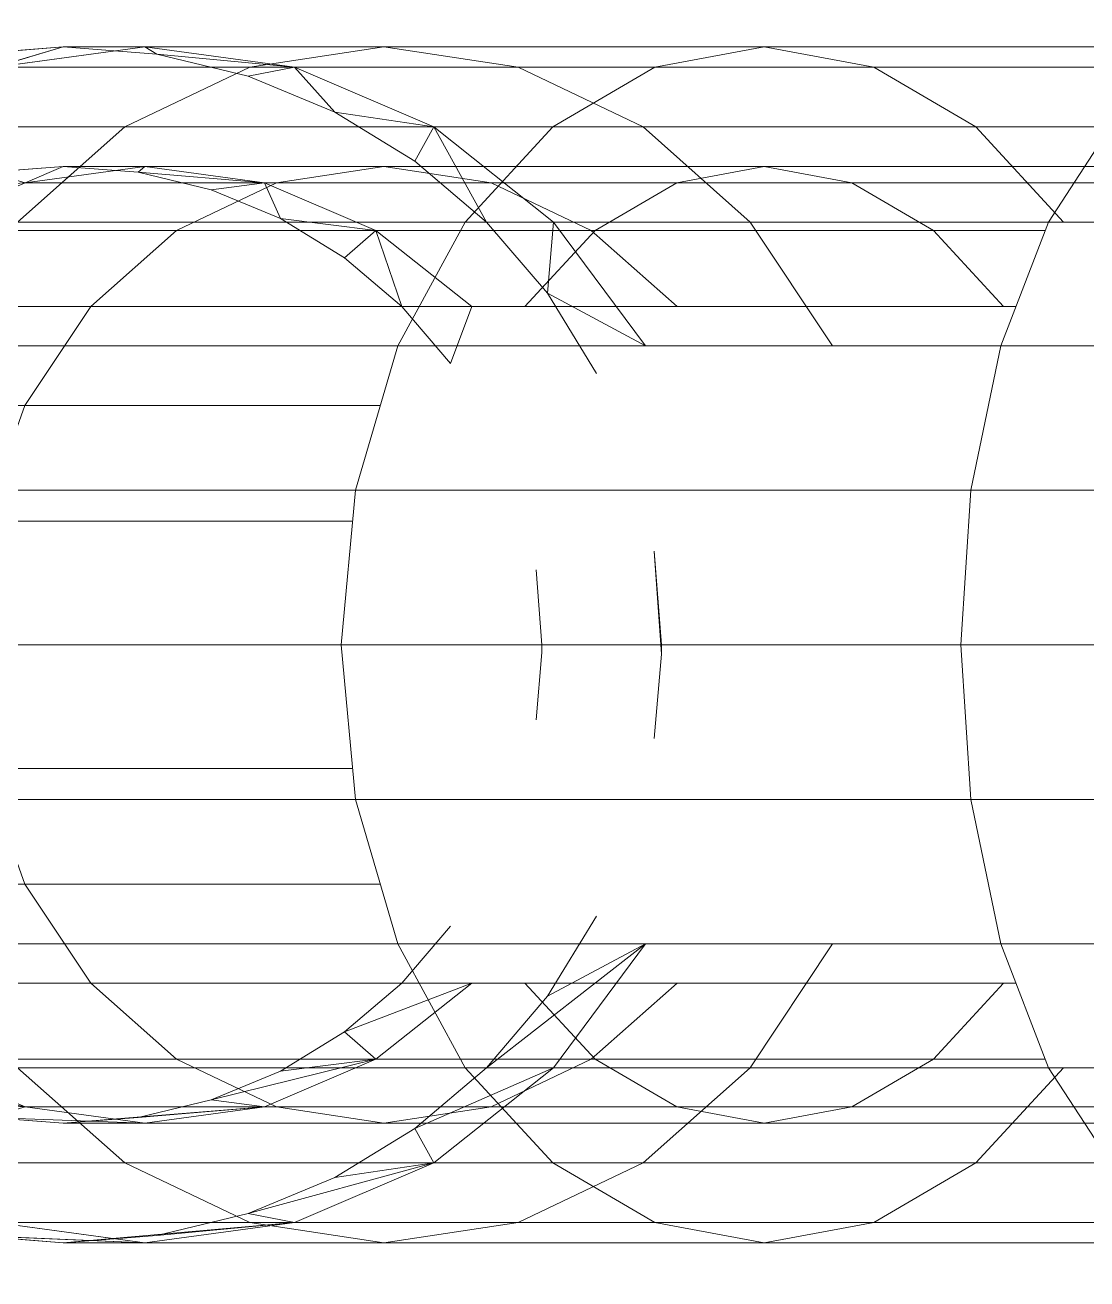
# Model space of a CAD drawing. Header units: centimetres. Extents: x -1762 to 3746, y -261 to 6534.
# Drawn here: x -1391.954 to -1391.067, y 5817.83 to 5818.878 of the extents above; entities that cross this region are included whole.
import ezdxf

# ---------------------------------------------------------------- set-up
doc = ezdxf.new("R2010")
doc.units = ezdxf.units.CM
doc.linetypes.add('Hidden', pattern=[0.714375, 0.47625, -0.238125])
doc.layers.add('A-ANNO-NOTE', color=7, linetype='Continuous', lineweight=9)
doc.layers.add('A-DETL-HDLN', color=7, linetype='Hidden', lineweight=9)
doc.layers.add('G-IMPT', color=7, linetype='Continuous', lineweight=9, true_color=0x007f7f)

# ---------------------------------------------------------------- blocks, each defined once
blk = doc.blocks.new('EQ-05-007 - EQ-05-007_dwg_Agrupar_317-1548996-Planta bodega almacenamiento congelados')
at = {"layer": 'A-DETL-HDLN'}
for p, q in [((56.75, 10.0002), (57.1642, 10.0002)), ((57.1642, 10.0002), (57.0727, 9.9832)), ((57.1642, 10.0002), (57.4821, 10.0002)), ((57.2557, 9.9832), (57.1642, 10.0002)), ((57.4821, 10.0002), (57.37, 9.9832)), ((57.4821, 10.0002), (57.6819, 10.0002)), ((57.5941, 9.9832), (57.4821, 10.0002)), ((57.75, 10.0002), (57.5569, 9.9832)), ((57.6819, 10.0002), (57.5569, 9.9832)), ((57.6718, 9.994), (57.5569, 9.9832)), ((57.6718, 9.994), (57.5955, 9.9757)), ((57.5955, 9.9757), (57.6718, 9.994)), ((57.6718, 9.994), (57.75, 10.0002)), ((57.6718, 9.994), (57.75, 10.0002)), ((57.75, 10.0002), (57.6819, 10.0002)), ((57.8282, 9.994), (57.6819, 10.0002)), ((57.8069, 9.9832), (57.6819, 10.0002)), ((57.8282, 9.994), (57.75, 10.0002)), ((57.8282, 9.994), (57.75, 10.0002)), ((56.6853, 9.9832), (57.0727, 9.9832)), ((56.8147, 9.9832), (57.2557, 9.9832)), ((57.0727, 9.9832), (56.9874, 9.9332)), ((57.0727, 9.9832), (57.37, 9.9832)), ((57.341, 9.9332), (57.2557, 9.9832)), ((57.2557, 9.9832), (57.5941, 9.9832)), ((57.37, 9.9832), (57.2655, 9.9332)), ((57.37, 9.9832), (57.5569, 9.9832)), ((57.5569, 9.9832), (57.4404, 9.9332)), ((57.5955, 9.9757), (57.5569, 9.9832)), ((57.6986, 9.9332), (57.5941, 9.9832)), ((57.5941, 9.9832), (57.8069, 9.9832)), ((57.5955, 9.9757), (57.4404, 9.9332)), ((57.5955, 9.9757), (57.523, 9.9457)), ((57.5955, 9.9757), (57.523, 9.9457)), ((57.523, 9.9457), (57.4404, 9.9332)), ((57.523, 9.9457), (57.4561, 9.9047)), ((57.523, 9.9457), (57.4561, 9.9047)), ((56.625, 9.9332), (56.9874, 9.9332)), ((56.9268, 9.8538), (56.875, 9.9332)), ((56.875, 9.9332), (57.341, 9.9332)), ((56.9874, 9.9332), (56.9142, 9.8538)), ((56.9874, 9.9332), (57.2655, 9.9332)), ((57.2655, 9.9332), (57.1759, 9.8538)), ((57.2655, 9.9332), (57.4404, 9.9332)), ((57.4404, 9.9332), (57.3403, 9.8538)), ((57.4142, 9.8538), (57.341, 9.9332)), ((57.341, 9.9332), (57.6986, 9.9332)), ((57.4561, 9.9047), (57.4404, 9.9332)), ((57.7882, 9.8538), (57.6986, 9.9332)), ((57.6986, 9.9332), (57.9233, 9.9332)), ((56.75, 9.9002), (57.1642, 9.9002)), ((57.1642, 9.9002), (57.091, 9.8866)), ((57.1642, 9.9002), (57.4821, 9.9002)), ((57.2374, 9.8866), (57.1642, 9.9002)), ((57.4561, 9.9047), (57.3403, 9.8538)), ((57.4821, 9.9002), (57.3924, 9.8866)), ((57.4561, 9.9047), (57.3964, 9.8538)), ((57.4561, 9.9047), (57.3964, 9.8538)), ((57.4821, 9.9002), (57.6819, 9.9002)), ((57.5717, 9.8866), (57.4821, 9.9002)), ((57.75, 9.9002), (57.5819, 9.8866)), ((57.6819, 9.9002), (57.5819, 9.8866)), ((57.75, 9.9002), (57.6819, 9.9002)), ((57.8126, 9.8953), (57.6819, 9.9002)), ((57.7819, 9.8866), (57.6819, 9.9002)), ((57.6874, 9.8953), (57.75, 9.9002)), ((57.6874, 9.8953), (57.75, 9.9002)), ((57.8126, 9.8953), (57.75, 9.9002)), ((57.8126, 9.8953), (57.75, 9.9002)), ((56.6982, 9.8866), (57.091, 9.8866)), ((56.8018, 9.8866), (57.2374, 9.8866)), ((57.091, 9.8866), (57.0228, 9.8466)), ((57.091, 9.8866), (57.3924, 9.8866)), ((57.3056, 9.8466), (57.2374, 9.8866)), ((57.2374, 9.8866), (57.5717, 9.8866)), ((57.3924, 9.8866), (57.3088, 9.8466)), ((57.3924, 9.8866), (57.5819, 9.8866)), ((57.5819, 9.8866), (57.4887, 9.8466)), ((57.6553, 9.8466), (57.5717, 9.8866)), ((57.5717, 9.8866), (57.7819, 9.8866)), ((57.6874, 9.8953), (57.5819, 9.8866)), ((57.6264, 9.8806), (57.5819, 9.8866)), ((57.6264, 9.8806), (57.6874, 9.8953)), ((57.6874, 9.8953), (57.6264, 9.8806)), ((57.6264, 9.8806), (57.4887, 9.8466)), ((57.6264, 9.8806), (57.5684, 9.8566)), ((57.6264, 9.8806), (57.5684, 9.8566)), ((57.5684, 9.8566), (57.4887, 9.8466)), ((57.5684, 9.8566), (57.5149, 9.8238)), ((57.5684, 9.8566), (57.5149, 9.8238)), ((56.3591, 9.8538), (56.9268, 9.8538)), ((56.9665, 9.7502), (56.9268, 9.8538)), ((56.9268, 9.8538), (57.4142, 9.8538)), ((56.9268, 9.8538), (57.1759, 9.8538)), ((56.9295, 9.8466), (57.3056, 9.8466)), ((57.0228, 9.8466), (56.9642, 9.783)), ((57.0228, 9.8466), (57.3088, 9.8466)), ((57.1759, 9.8538), (57.1071, 9.7502)), ((57.1759, 9.8538), (57.3403, 9.8538)), ((57.3088, 9.8466), (57.2371, 9.783)), ((57.3964, 9.8538), (57.2636, 9.7502)), ((57.3403, 9.8538), (57.2636, 9.7502)), ((57.3642, 9.783), (57.3056, 9.8466)), ((57.3056, 9.8466), (57.6553, 9.8466)), ((57.3088, 9.8466), (57.4887, 9.8466)), ((57.3964, 9.8538), (57.3403, 9.8538)), ((57.3964, 9.8538), (57.3455, 9.7941)), ((57.3964, 9.8538), (57.3455, 9.7941)), ((57.4887, 9.8466), (57.4086, 9.783)), ((57.4704, 9.7502), (57.4142, 9.8538)), ((57.4142, 9.8538), (57.7882, 9.8538)), ((57.5149, 9.8238), (57.4887, 9.8466)), ((57.727, 9.783), (57.6553, 9.8466)), ((57.6553, 9.8466), (57.875, 9.8466)), ((57.5149, 9.8238), (57.4086, 9.783)), ((57.5149, 9.8238), (57.4672, 9.783)), ((57.5149, 9.8238), (57.4672, 9.783)), ((57.3455, 9.7941), (57.2636, 9.7502)), ((57.3455, 9.7941), (57.3045, 9.7272)), ((57.3455, 9.7941), (57.3045, 9.7272)), ((56.9539, 9.783), (57.3642, 9.783)), ((56.9642, 9.783), (57.2371, 9.783)), ((57.2371, 9.783), (57.4086, 9.783)), ((57.3642, 9.783), (57.727, 9.783)), ((57.4672, 9.783), (57.4086, 9.783)), ((57.4672, 9.783), (57.4264, 9.7353)), ((57.4672, 9.783), (57.4264, 9.7353)), ((57.7821, 9.7002), (57.727, 9.783)), ((57.727, 9.783), (57.9551, 9.783)), ((56.3797, 9.7502), (56.9665, 9.7502)), ((56.9915, 9.6296), (56.9665, 9.7502)), ((56.9665, 9.7502), (57.4704, 9.7502)), ((57.5057, 9.6296), (57.4704, 9.7502)), ((57.4704, 9.7502), (57.8571, 9.7502)), ((57.485, 9.7002), (57.7821, 9.7002)), ((56.3926, 9.6296), (56.9915, 9.6296)), ((57, 9.5002), (56.9915, 9.6296)), ((56.9915, 9.6296), (57.5057, 9.6296)), ((57.5178, 9.5002), (57.5057, 9.6296)), ((57.5057, 9.6296), (57.9003, 9.6296)), ((57.5081, 9.6037), (57.8167, 9.6037)), ((57.2562, 9.5784), (57.2501, 9.5081)), ((57.3549, 9.5628), (57.35, 9.5065)), ((56.397, 9.5002), (57, 9.5002)), ((56.9915, 9.3708), (57, 9.5002)), ((57, 9.5002), (57.5178, 9.5002)), ((57.2501, 9.5081), (57.25, 9.5002)), ((57.25, 9.5002), (57.2562, 9.422)), ((57.2501, 9.5081), (57.2562, 9.422)), ((57.35, 9.5065), (57.35, 9.5002)), ((57.35, 9.5002), (57.3549, 9.4376)), ((57.5057, 9.3708), (57.5178, 9.5002)), ((57.5178, 9.5002), (57.8285, 9.5002)), ((57.5178, 9.5002), (57.9151, 9.5002)), ((57.5081, 9.3967), (57.8167, 9.3967)), ((56.3926, 9.3708), (56.9915, 9.3708)), ((56.9665, 9.2502), (56.9915, 9.3708)), ((56.9915, 9.3708), (57.5057, 9.3708)), ((57.4704, 9.2502), (57.5057, 9.3708)), ((57.5057, 9.3708), (57.9003, 9.3708)), ((57.485, 9.3002), (57.7821, 9.3002)), ((57.727, 9.2174), (57.7821, 9.3002)), ((57.3045, 9.2732), (57.3455, 9.2063)), ((57.3045, 9.2732), (57.3455, 9.2063)), ((57.4264, 9.2651), (57.4086, 9.2174)), ((57.4264, 9.2651), (57.4672, 9.2174)), ((57.4264, 9.2651), (57.4672, 9.2174)), ((56.3797, 9.2502), (56.9665, 9.2502)), ((56.9268, 9.1467), (56.9665, 9.2502)), ((56.9665, 9.2502), (57.4704, 9.2502)), ((57.1071, 9.2502), (57.1759, 9.1467)), ((57.3455, 9.2063), (57.2636, 9.2502)), ((57.2636, 9.2502), (57.3403, 9.1467)), ((57.4142, 9.1467), (57.4704, 9.2502)), ((57.4704, 9.2502), (57.8571, 9.2502)), ((56.9539, 9.2174), (57.3642, 9.2174)), ((56.9642, 9.2174), (57.2371, 9.2174)), ((56.9642, 9.2174), (57.0228, 9.1538)), ((57.2371, 9.2174), (57.4086, 9.2174)), ((57.2371, 9.2174), (57.3088, 9.1538)), ((57.3056, 9.1538), (57.3642, 9.2174)), ((57.3642, 9.2174), (57.727, 9.2174)), ((57.4672, 9.2174), (57.4086, 9.2174)), ((57.4086, 9.2174), (57.4887, 9.1538)), ((57.4672, 9.2174), (57.5149, 9.1766)), ((57.4672, 9.2174), (57.5149, 9.1766)), ((57.4672, 9.2174), (57.4887, 9.1538)), ((57.6553, 9.1538), (57.727, 9.2174)), ((57.727, 9.2174), (57.9551, 9.2174)), ((57.3455, 9.2063), (57.3403, 9.1467)), ((57.3455, 9.2063), (57.3964, 9.1467)), ((57.3455, 9.2063), (57.3964, 9.1467)), ((57.5149, 9.1766), (57.4887, 9.1538)), ((57.5149, 9.1766), (57.5684, 9.1438)), ((57.5149, 9.1766), (57.5684, 9.1438)), ((56.9295, 9.1538), (57.3056, 9.1538)), ((57.0228, 9.1538), (57.3088, 9.1538)), ((57.0228, 9.1538), (57.091, 9.1138)), ((57.2374, 9.1138), (57.3056, 9.1538)), ((57.3056, 9.1538), (57.6553, 9.1538)), ((57.3088, 9.1538), (57.4887, 9.1538)), ((57.3088, 9.1538), (57.3924, 9.1138)), ((57.5684, 9.1438), (57.4887, 9.1538)), ((57.4887, 9.1538), (57.5819, 9.1138)), ((57.5717, 9.1138), (57.6553, 9.1538)), ((57.6553, 9.1538), (57.875, 9.1538)), ((56.3591, 9.1467), (56.9268, 9.1467)), ((56.875, 9.0672), (56.9268, 9.1467)), ((56.9142, 9.1467), (56.9874, 9.0672)), ((56.9268, 9.1467), (57.1759, 9.1467)), ((56.9268, 9.1467), (57.4142, 9.1467)), ((57.1759, 9.1467), (57.3403, 9.1467)), ((57.1759, 9.1467), (57.2655, 9.0672)), ((57.3964, 9.1467), (57.3403, 9.1467)), ((57.3403, 9.1467), (57.4404, 9.0672)), ((57.341, 9.0672), (57.4142, 9.1467)), ((57.3964, 9.1467), (57.4561, 9.0957)), ((57.3964, 9.1467), (57.4561, 9.0957)), ((57.3964, 9.1467), (57.4404, 9.0672)), ((57.4142, 9.1467), (57.7882, 9.1467)), ((57.5684, 9.1438), (57.6264, 9.1198)), ((57.5684, 9.1438), (57.6264, 9.1198)), ((57.5684, 9.1438), (57.5819, 9.1138)), ((57.6986, 9.0672), (57.7882, 9.1467)), ((56.6982, 9.1138), (57.091, 9.1138)), ((56.8018, 9.1138), (57.2374, 9.1138)), ((57.091, 9.1138), (57.3924, 9.1138)), ((57.091, 9.1138), (57.1642, 9.1002)), ((57.1642, 9.1002), (57.2374, 9.1138)), ((57.2374, 9.1138), (57.5717, 9.1138)), ((57.3924, 9.1138), (57.5819, 9.1138)), ((57.3924, 9.1138), (57.4821, 9.1002)), ((57.4821, 9.1002), (57.5717, 9.1138)), ((57.5717, 9.1138), (57.7819, 9.1138)), ((57.6264, 9.1198), (57.5819, 9.1138)), ((57.6874, 9.1051), (57.5819, 9.1138)), ((57.5819, 9.1138), (57.6819, 9.1002)), ((57.6264, 9.1198), (57.6874, 9.1051)), ((57.6264, 9.1198), (57.6874, 9.1051)), ((57.6819, 9.1002), (57.7819, 9.1138)), ((57.75, 9.1002), (57.7819, 9.1138)), ((56.75, 9.1002), (57.1642, 9.1002)), ((57.1642, 9.1002), (57.4821, 9.1002)), ((57.4821, 9.1002), (57.6819, 9.1002)), ((57.6874, 9.1051), (57.6819, 9.1002)), ((57.6819, 9.1002), (57.6874, 9.1051)), ((57.6819, 9.1002), (57.6874, 9.1051)), ((57.75, 9.1002), (57.6819, 9.1002)), ((57.75, 9.1002), (57.6874, 9.1051)), ((57.75, 9.1002), (57.6874, 9.1051)), ((57.8126, 9.1051), (57.75, 9.1002)), ((57.75, 9.1002), (57.8126, 9.1051)), ((57.4561, 9.0957), (57.4404, 9.0672)), ((57.4561, 9.0957), (57.523, 9.0547)), ((57.4561, 9.0957), (57.523, 9.0547)), ((56.625, 9.0672), (56.9874, 9.0672)), ((56.875, 9.0672), (57.341, 9.0672)), ((56.9874, 9.0672), (57.2655, 9.0672)), ((56.9874, 9.0672), (57.0727, 9.0172)), ((57.2557, 9.0172), (57.341, 9.0672)), ((57.2655, 9.0672), (57.4404, 9.0672)), ((57.2655, 9.0672), (57.37, 9.0172)), ((57.341, 9.0672), (57.6986, 9.0672)), ((57.523, 9.0547), (57.4404, 9.0672)), ((57.4404, 9.0672), (57.5569, 9.0172)), ((57.5941, 9.0172), (57.6986, 9.0672)), ((57.6986, 9.0672), (57.9233, 9.0672)), ((57.523, 9.0547), (57.5955, 9.0247)), ((57.523, 9.0547), (57.5955, 9.0247)), ((57.523, 9.0547), (57.5569, 9.0172)), ((56.6853, 9.0172), (57.0727, 9.0172)), ((56.8147, 9.0172), (57.2557, 9.0172)), ((57.0727, 9.0172), (57.37, 9.0172)), ((57.0727, 9.0172), (57.1642, 9.0002)), ((57.1642, 9.0002), (57.2557, 9.0172)), ((57.2557, 9.0172), (57.5941, 9.0172)), ((57.37, 9.0172), (57.5569, 9.0172)), ((57.37, 9.0172), (57.4821, 9.0002)), ((57.4821, 9.0002), (57.5941, 9.0172)), ((57.5955, 9.0247), (57.5569, 9.0172)), ((57.6718, 9.0064), (57.5569, 9.0172)), ((57.5569, 9.0172), (57.6819, 9.0002)), ((57.5941, 9.0172), (57.8069, 9.0172)), ((57.5955, 9.0247), (57.6718, 9.0064)), ((57.5955, 9.0247), (57.6718, 9.0064)), ((57.6819, 9.0002), (57.8069, 9.0172)), ((57.75, 9.0002), (57.8069, 9.0172)), ((57.75, 9.0002), (57.6718, 9.0064)), ((57.75, 9.0002), (57.6718, 9.0064)), ((57.6718, 9.0064), (57.6819, 9.0002)), ((57.75, 9.0002), (57.8282, 9.0064)), ((57.8282, 9.0064), (57.75, 9.0002)), ((56.75, 9.0002), (57.1642, 9.0002)), ((57.1642, 9.0002), (57.4821, 9.0002)), ((57.4821, 9.0002), (57.6819, 9.0002)), ((57.75, 9.0002), (57.6819, 9.0002))]:
    blk.add_line(p, q, dxfattribs=at)
at = {"layer": 'A-DETL-HDLN', "flags": 128}
blk.add_lwpolyline([(57.6819, 9.0002), (57.6718, 9.0064)], close=True, dxfattribs=at)
at = {"layer": 'G-IMPT'}
for p, q in [((56.75, 10.0002), (57.1642, 10.0002)), ((57.1642, 10.0002), (57.0727, 9.9832)), ((57.1642, 10.0002), (57.4821, 10.0002)), ((57.2557, 9.9832), (57.1642, 10.0002)), ((57.4821, 10.0002), (57.37, 9.9832)), ((57.4821, 10.0002), (57.6819, 10.0002)), ((57.5941, 9.9832), (57.4821, 10.0002)), ((57.75, 10.0002), (57.5569, 9.9832)), ((57.6819, 10.0002), (57.5569, 9.9832)), ((57.6718, 9.994), (57.5569, 9.9832)), ((57.6718, 9.994), (57.5955, 9.9757)), ((57.5955, 9.9757), (57.6718, 9.994)), ((57.5955, 9.9757), (57.6718, 9.994)), ((57.6718, 9.994), (57.5955, 9.9757)), ((57.6718, 9.994), (57.75, 10.0002)), ((57.6718, 9.994), (57.75, 10.0002)), ((57.75, 10.0002), (57.6718, 9.994)), ((57.6718, 9.994), (57.75, 10.0002)), ((57.75, 10.0002), (57.6819, 10.0002)), ((57.8282, 9.994), (57.6819, 10.0002)), ((57.8069, 9.9832), (57.6819, 10.0002)), ((57.8282, 9.994), (57.75, 10.0002)), ((57.8282, 9.994), (57.75, 10.0002)), ((57.8282, 9.994), (57.75, 10.0002)), ((56.6853, 9.9832), (57.0727, 9.9832)), ((56.8147, 9.9832), (57.2557, 9.9832)), ((57.0727, 9.9832), (56.9874, 9.9332)), ((57.0727, 9.9832), (57.37, 9.9832)), ((57.341, 9.9332), (57.2557, 9.9832)), ((57.2557, 9.9832), (57.5941, 9.9832)), ((57.37, 9.9832), (57.2655, 9.9332)), ((57.37, 9.9832), (57.5569, 9.9832)), ((57.5569, 9.9832), (57.4404, 9.9332)), ((57.5955, 9.9757), (57.5569, 9.9832)), ((57.6986, 9.9332), (57.5941, 9.9832)), ((57.5941, 9.9832), (57.8069, 9.9832)), ((57.5955, 9.9757), (57.4404, 9.9332)), ((57.5955, 9.9757), (57.523, 9.9457)), ((57.5955, 9.9757), (57.523, 9.9457)), ((57.523, 9.9457), (57.5955, 9.9757)), ((57.523, 9.9457), (57.4404, 9.9332)), ((57.523, 9.9457), (57.4561, 9.9047)), ((57.523, 9.9457), (57.4561, 9.9047)), ((57.523, 9.9457), (57.4561, 9.9047)), ((56.625, 9.9332), (56.9874, 9.9332)), ((56.9268, 9.8538), (56.875, 9.9332)), ((56.875, 9.9332), (57.341, 9.9332)), ((56.9874, 9.9332), (56.9142, 9.8538)), ((56.9874, 9.9332), (57.2655, 9.9332)), ((57.2655, 9.9332), (57.1759, 9.8538)), ((57.2655, 9.9332), (57.4404, 9.9332)), ((57.4404, 9.9332), (57.3403, 9.8538)), ((57.4142, 9.8538), (57.341, 9.9332)), ((57.341, 9.9332), (57.6986, 9.9332)), ((57.4561, 9.9047), (57.4404, 9.9332)), ((57.7882, 9.8538), (57.6986, 9.9332)), ((57.6986, 9.9332), (57.9233, 9.9332)), ((56.75, 9.9002), (57.1642, 9.9002)), ((57.1642, 9.9002), (57.091, 9.8866)), ((57.1642, 9.9002), (57.4821, 9.9002)), ((57.2374, 9.8866), (57.1642, 9.9002)), ((57.4561, 9.9047), (57.3403, 9.8538)), ((57.4821, 9.9002), (57.3924, 9.8866)), ((57.4561, 9.9047), (57.3964, 9.8538)), ((57.4561, 9.9047), (57.3964, 9.8538)), ((57.3964, 9.8538), (57.4561, 9.9047)), ((57.4561, 9.9047), (57.3964, 9.8538)), ((57.4821, 9.9002), (57.6819, 9.9002)), ((57.5717, 9.8866), (57.4821, 9.9002)), ((57.75, 9.9002), (57.5819, 9.8866)), ((57.6819, 9.9002), (57.5819, 9.8866)), ((57.75, 9.9002), (57.6819, 9.9002)), ((57.8126, 9.8953), (57.6819, 9.9002)), ((57.7819, 9.8866), (57.6819, 9.9002)), ((57.6874, 9.8953), (57.75, 9.9002)), ((57.6874, 9.8953), (57.75, 9.9002)), ((57.75, 9.9002), (57.6874, 9.8953)), ((57.6874, 9.8953), (57.75, 9.9002)), ((57.8126, 9.8953), (57.75, 9.9002)), ((57.8126, 9.8953), (57.75, 9.9002)), ((57.8126, 9.8953), (57.75, 9.9002)), ((57.75, 9.9002), (57.8126, 9.8953)), ((56.6982, 9.8866), (57.091, 9.8866)), ((56.8018, 9.8866), (57.2374, 9.8866)), ((57.091, 9.8866), (57.0228, 9.8466)), ((57.091, 9.8866), (57.3924, 9.8866)), ((57.3056, 9.8466), (57.2374, 9.8866)), ((57.2374, 9.8866), (57.5717, 9.8866)), ((57.3924, 9.8866), (57.3088, 9.8466)), ((57.3924, 9.8866), (57.5819, 9.8866)), ((57.5819, 9.8866), (57.4887, 9.8466)), ((57.6553, 9.8466), (57.5717, 9.8866)), ((57.5717, 9.8866), (57.7819, 9.8866)), ((57.6874, 9.8953), (57.5819, 9.8866)), ((57.6264, 9.8806), (57.5819, 9.8866)), ((57.6264, 9.8806), (57.6874, 9.8953)), ((57.6874, 9.8953), (57.6264, 9.8806)), ((57.6874, 9.8953), (57.6264, 9.8806)), ((57.6264, 9.8806), (57.4887, 9.8466)), ((57.6264, 9.8806), (57.5684, 9.8566)), ((57.6264, 9.8806), (57.5684, 9.8566)), ((57.6264, 9.8806), (57.5684, 9.8566)), ((57.5684, 9.8566), (57.4887, 9.8466)), ((57.5684, 9.8566), (57.5149, 9.8238)), ((57.5684, 9.8566), (57.5149, 9.8238)), ((57.5684, 9.8566), (57.5149, 9.8238)), ((57.5149, 9.8238), (57.5684, 9.8566)), ((56.3591, 9.8538), (56.9268, 9.8538)), ((56.9665, 9.7502), (56.9268, 9.8538)), ((56.9268, 9.8538), (57.4142, 9.8538)), ((56.9268, 9.8538), (57.1759, 9.8538)), ((56.9295, 9.8466), (57.3056, 9.8466)), ((57.0228, 9.8466), (56.9642, 9.783)), ((57.0228, 9.8466), (57.3088, 9.8466)), ((57.1759, 9.8538), (57.1071, 9.7502)), ((57.1759, 9.8538), (57.3403, 9.8538)), ((57.3088, 9.8466), (57.2371, 9.783)), ((57.3964, 9.8538), (57.2636, 9.7502)), ((57.3403, 9.8538), (57.2636, 9.7502)), ((57.3642, 9.783), (57.3056, 9.8466)), ((57.3056, 9.8466), (57.6553, 9.8466)), ((57.3088, 9.8466), (57.4887, 9.8466)), ((57.3964, 9.8538), (57.3403, 9.8538)), ((57.3964, 9.8538), (57.3455, 9.7941)), ((57.3964, 9.8538), (57.3455, 9.7941)), ((57.3455, 9.7941), (57.3964, 9.8538)), ((57.4887, 9.8466), (57.4086, 9.783)), ((57.4704, 9.7502), (57.4142, 9.8538)), ((57.4142, 9.8538), (57.7882, 9.8538)), ((57.5149, 9.8238), (57.4887, 9.8466)), ((57.727, 9.783), (57.6553, 9.8466)), ((57.6553, 9.8466), (57.875, 9.8466)), ((57.5149, 9.8238), (57.4086, 9.783)), ((57.5149, 9.8238), (57.4672, 9.783)), ((57.5149, 9.8238), (57.4672, 9.783)), ((57.4672, 9.783), (57.5149, 9.8238)), ((57.5149, 9.8238), (57.4672, 9.783)), ((57.3455, 9.7941), (57.2636, 9.7502)), ((57.3455, 9.7941), (57.3045, 9.7272)), ((57.3455, 9.7941), (57.3045, 9.7272)), ((57.3455, 9.7941), (57.3045, 9.7272)), ((57.3045, 9.7272), (57.3455, 9.7941)), ((57.3455, 9.7941), (57.3045, 9.7272)), ((56.9539, 9.783), (57.3642, 9.783)), ((57.3642, 9.783), (56.9539, 9.783)), ((56.9642, 9.783), (57.2371, 9.783)), ((56.9642, 9.783), (57.2371, 9.783)), ((57.2371, 9.783), (57.4086, 9.783)), ((57.3642, 9.783), (57.727, 9.783)), ((57.4672, 9.783), (57.4086, 9.783)), ((57.4672, 9.783), (57.4264, 9.7353)), ((57.4672, 9.783), (57.4264, 9.7353)), ((57.4672, 9.783), (57.4264, 9.7353)), ((57.4264, 9.7353), (57.4672, 9.783)), ((57.4672, 9.783), (57.4264, 9.7353)), ((57.7821, 9.7002), (57.727, 9.783)), ((57.727, 9.783), (57.9551, 9.783)), ((56.3797, 9.7502), (56.9665, 9.7502)), ((56.9915, 9.6296), (56.9665, 9.7502)), ((56.9665, 9.7502), (57.4704, 9.7502)), ((57.5057, 9.6296), (57.4704, 9.7502)), ((57.4704, 9.7502), (57.8571, 9.7502)), ((57.485, 9.7002), (57.7821, 9.7002)), ((56.3926, 9.6296), (56.9915, 9.6296)), ((57, 9.5002), (56.9915, 9.6296)), ((56.9915, 9.6296), (57.5057, 9.6296)), ((57.5178, 9.5002), (57.5057, 9.6296)), ((57.5057, 9.6296), (57.9003, 9.6296)), ((57.5081, 9.6037), (57.8167, 9.6037)), ((57.2562, 9.5784), (57.2501, 9.5081)), ((57.3549, 9.5628), (57.35, 9.5065)), ((56.397, 9.5002), (57, 9.5002)), ((57, 9.5002), (56.397, 9.5002)), ((56.9915, 9.3708), (57, 9.5002)), ((56.9915, 9.3708), (57, 9.5002)), ((57, 9.5002), (56.9915, 9.3708)), ((57, 9.5002), (57.5178, 9.5002)), ((57.2501, 9.5081), (57.25, 9.5002)), ((57.25, 9.5002), (57.2562, 9.422)), ((57.2501, 9.5081), (57.2562, 9.422)), ((57.35, 9.5065), (57.35, 9.5002)), ((57.35, 9.5002), (57.3549, 9.4376)), ((57.5057, 9.3708), (57.5178, 9.5002)), ((57.5178, 9.5002), (57.8285, 9.5002)), ((57.5178, 9.5002), (57.9151, 9.5002)), ((57.5081, 9.3967), (57.8167, 9.3967)), ((56.3926, 9.3708), (56.9915, 9.3708)), ((56.3926, 9.3708), (56.9915, 9.3708)), ((56.9665, 9.2502), (56.9915, 9.3708)), ((56.9915, 9.3708), (57.5057, 9.3708)), ((57.4704, 9.2502), (57.5057, 9.3708)), ((57.5057, 9.3708), (57.9003, 9.3708)), ((57.485, 9.3002), (57.7821, 9.3002)), ((57.727, 9.2174), (57.7821, 9.3002)), ((57.3045, 9.2732), (57.3455, 9.2063)), ((57.3045, 9.2732), (57.3455, 9.2063)), ((57.3045, 9.2732), (57.3455, 9.2063)), ((57.3455, 9.2063), (57.3045, 9.2732)), ((57.4264, 9.2651), (57.4086, 9.2174)), ((57.4264, 9.2651), (57.4672, 9.2174)), ((57.4264, 9.2651), (57.4672, 9.2174)), ((57.4264, 9.2651), (57.4672, 9.2174)), ((56.3797, 9.2502), (56.9665, 9.2502)), ((56.9268, 9.1467), (56.9665, 9.2502)), ((56.9665, 9.2502), (56.9268, 9.1467)), ((56.9665, 9.2502), (56.9268, 9.1467)), ((56.9665, 9.2502), (57.4704, 9.2502)), ((57.1071, 9.2502), (57.1759, 9.1467)), ((57.3455, 9.2063), (57.2636, 9.2502)), ((57.2636, 9.2502), (57.3403, 9.1467)), ((57.4142, 9.1467), (57.4704, 9.2502)), ((57.4704, 9.2502), (57.8571, 9.2502)), ((56.9539, 9.2174), (57.3642, 9.2174)), ((57.3642, 9.2174), (56.9539, 9.2174)), ((56.9642, 9.2174), (57.2371, 9.2174)), ((56.9642, 9.2174), (57.0228, 9.1538)), ((56.9642, 9.2174), (57.2371, 9.2174)), ((57.2371, 9.2174), (57.4086, 9.2174)), ((57.2371, 9.2174), (57.3088, 9.1538)), ((57.4086, 9.2174), (57.2371, 9.2174)), ((57.3056, 9.1538), (57.3642, 9.2174)), ((57.3642, 9.2174), (57.727, 9.2174)), ((57.4672, 9.2174), (57.4086, 9.2174)), ((57.4086, 9.2174), (57.4887, 9.1538)), ((57.4672, 9.2174), (57.5149, 9.1766)), ((57.4672, 9.2174), (57.5149, 9.1766)), ((57.4672, 9.2174), (57.4887, 9.1538)), ((57.4672, 9.2174), (57.5149, 9.1766)), ((57.6553, 9.1538), (57.727, 9.2174)), ((57.727, 9.2174), (57.9551, 9.2174)), ((57.3455, 9.2063), (57.3403, 9.1467)), ((57.3455, 9.2063), (57.3964, 9.1467)), ((57.3455, 9.2063), (57.3964, 9.1467)), ((57.3964, 9.1467), (57.3455, 9.2063)), ((57.3455, 9.2063), (57.3964, 9.1467)), ((57.5149, 9.1766), (57.4887, 9.1538)), ((57.5149, 9.1766), (57.5684, 9.1438)), ((57.5149, 9.1766), (57.5684, 9.1438)), ((57.5149, 9.1766), (57.5684, 9.1438)), ((56.9295, 9.1538), (57.3056, 9.1538)), ((57.0228, 9.1538), (57.3088, 9.1538)), ((57.0228, 9.1538), (57.091, 9.1138)), ((57.2374, 9.1138), (57.3056, 9.1538)), ((57.3056, 9.1538), (57.6553, 9.1538)), ((57.3088, 9.1538), (57.4887, 9.1538)), ((57.3088, 9.1538), (57.3924, 9.1138)), ((57.5684, 9.1438), (57.4887, 9.1538)), ((57.4887, 9.1538), (57.5819, 9.1138)), ((57.5717, 9.1138), (57.6553, 9.1538)), ((57.6553, 9.1538), (57.875, 9.1538)), ((56.3591, 9.1467), (56.9268, 9.1467)), ((56.875, 9.0672), (56.9268, 9.1467)), ((56.9142, 9.1467), (56.9874, 9.0672)), ((56.9268, 9.1467), (57.1759, 9.1467)), ((56.9268, 9.1467), (57.4142, 9.1467)), ((57.1759, 9.1467), (57.3403, 9.1467)), ((57.1759, 9.1467), (57.2655, 9.0672)), ((57.3964, 9.1467), (57.3403, 9.1467)), ((57.3403, 9.1467), (57.4404, 9.0672)), ((57.341, 9.0672), (57.4142, 9.1467)), ((57.3964, 9.1467), (57.4561, 9.0957)), ((57.3964, 9.1467), (57.4561, 9.0957)), ((57.3964, 9.1467), (57.4404, 9.0672)), ((57.4561, 9.0957), (57.3964, 9.1467)), ((57.4142, 9.1467), (57.7882, 9.1467)), ((57.5684, 9.1438), (57.6264, 9.1198)), ((57.5684, 9.1438), (57.6264, 9.1198)), ((57.5684, 9.1438), (57.5819, 9.1138)), ((57.5684, 9.1438), (57.6264, 9.1198)), ((57.6986, 9.0672), (57.7882, 9.1467)), ((56.6982, 9.1138), (57.091, 9.1138)), ((56.8018, 9.1138), (57.2374, 9.1138)), ((57.091, 9.1138), (57.3924, 9.1138)), ((57.091, 9.1138), (57.1642, 9.1002)), ((57.1642, 9.1002), (57.2374, 9.1138)), ((57.2374, 9.1138), (57.5717, 9.1138)), ((57.3924, 9.1138), (57.5819, 9.1138)), ((57.3924, 9.1138), (57.4821, 9.1002)), ((57.4821, 9.1002), (57.5717, 9.1138)), ((57.5717, 9.1138), (57.7819, 9.1138)), ((57.6264, 9.1198), (57.5819, 9.1138)), ((57.6874, 9.1051), (57.5819, 9.1138)), ((57.5819, 9.1138), (57.6819, 9.1002)), ((57.6264, 9.1198), (57.6874, 9.1051)), ((57.6264, 9.1198), (57.6874, 9.1051)), ((57.6264, 9.1198), (57.6874, 9.1051)), ((57.6874, 9.1051), (57.6264, 9.1198)), ((57.6819, 9.1002), (57.7819, 9.1138)), ((57.75, 9.1002), (57.7819, 9.1138)), ((56.75, 9.1002), (57.1642, 9.1002)), ((57.1642, 9.1002), (57.4821, 9.1002)), ((57.4821, 9.1002), (57.6819, 9.1002)), ((57.6874, 9.1051), (57.6819, 9.1002)), ((57.75, 9.1002), (57.6819, 9.1002)), ((57.75, 9.1002), (57.6874, 9.1051)), ((57.75, 9.1002), (57.6874, 9.1051)), ((57.75, 9.1002), (57.6874, 9.1051)), ((57.6874, 9.1051), (57.75, 9.1002)), ((57.8126, 9.1051), (57.75, 9.1002)), ((57.75, 9.1002), (57.8126, 9.1051)), ((57.75, 9.1002), (57.8126, 9.1051)), ((57.4561, 9.0957), (57.4404, 9.0672)), ((57.4561, 9.0957), (57.523, 9.0547)), ((57.4561, 9.0957), (57.523, 9.0547)), ((57.4561, 9.0957), (57.523, 9.0547)), ((57.523, 9.0547), (57.4561, 9.0957)), ((57.4561, 9.0957), (57.523, 9.0547)), ((56.625, 9.0672), (56.9874, 9.0672)), ((56.875, 9.0672), (57.341, 9.0672)), ((56.9874, 9.0672), (57.2655, 9.0672)), ((56.9874, 9.0672), (57.0727, 9.0172)), ((57.2557, 9.0172), (57.341, 9.0672)), ((57.2655, 9.0672), (57.4404, 9.0672)), ((57.2655, 9.0672), (57.37, 9.0172)), ((57.341, 9.0672), (57.6986, 9.0672)), ((57.523, 9.0547), (57.4404, 9.0672)), ((57.4404, 9.0672), (57.5569, 9.0172)), ((57.5941, 9.0172), (57.6986, 9.0672)), ((57.6986, 9.0672), (57.9233, 9.0672)), ((57.523, 9.0547), (57.5955, 9.0247)), ((57.523, 9.0547), (57.5955, 9.0247)), ((57.523, 9.0547), (57.5569, 9.0172)), ((57.523, 9.0547), (57.5955, 9.0247)), ((56.6853, 9.0172), (57.0727, 9.0172)), ((56.8147, 9.0172), (57.2557, 9.0172)), ((57.0727, 9.0172), (57.37, 9.0172)), ((57.0727, 9.0172), (57.1642, 9.0002)), ((57.1642, 9.0002), (57.2557, 9.0172)), ((57.2557, 9.0172), (57.5941, 9.0172)), ((57.37, 9.0172), (57.5569, 9.0172)), ((57.37, 9.0172), (57.4821, 9.0002)), ((57.4821, 9.0002), (57.5941, 9.0172)), ((57.5955, 9.0247), (57.5569, 9.0172)), ((57.6718, 9.0064), (57.5569, 9.0172)), ((57.5569, 9.0172), (57.6819, 9.0002)), ((57.5941, 9.0172), (57.8069, 9.0172)), ((57.5955, 9.0247), (57.6718, 9.0064)), ((57.5955, 9.0247), (57.6718, 9.0064)), ((57.5955, 9.0247), (57.6718, 9.0064)), ((57.6819, 9.0002), (57.8069, 9.0172)), ((57.75, 9.0002), (57.8069, 9.0172)), ((57.75, 9.0002), (57.6718, 9.0064)), ((57.75, 9.0002), (57.6718, 9.0064)), ((57.6718, 9.0064), (57.6819, 9.0002)), ((57.75, 9.0002), (57.6718, 9.0064)), ((57.6718, 9.0064), (57.75, 9.0002)), ((57.75, 9.0002), (57.8282, 9.0064)), ((57.8282, 9.0064), (57.75, 9.0002)), ((57.75, 9.0002), (57.8282, 9.0064)), ((57.8282, 9.0064), (57.75, 9.0002)), ((56.75, 9.0002), (57.1642, 9.0002)), ((57.1642, 9.0002), (57.4821, 9.0002)), ((57.4821, 9.0002), (57.6819, 9.0002)), ((57.75, 9.0002), (57.6819, 9.0002))]:
    blk.add_line(p, q, dxfattribs=at)
at = {"layer": 'G-IMPT', "flags": 128}
for points in [[(56.9268, 9.8538), (57.4142, 9.8538), (57.4704, 9.7502), (57.8571, 9.7502), (57.9003, 9.6296), (58.1484, 9.6296), (58.1001, 9.7502), (57.8571, 9.7502), (57.7882, 9.8538), (57.4142, 9.8538), (57.341, 9.9332), (56.875, 9.9332), (56.8147, 9.9832), (56.3011, 9.9832), (55.75, 9.994), (39.75, 9.994)], [(39.75, 10.0002), (55.75, 10.0002), (56.2676, 10.0002), (56.3011, 9.9832), (56.8147, 9.9832), (56.875, 9.9332), (57.341, 9.9332), (57.4142, 9.8538), (57.7882, 9.8538), (57.8571, 9.7502), (58.1001, 9.7502), (58.1955, 9.7272)], [(58.1545, 9.7941), (58.1955, 9.7272), (58.2255, 9.6547), (58.1001, 9.7502), (58.2255, 9.6547), (58.1484, 9.6296), (58.1001, 9.7502), (58.0234, 9.8538), (57.7882, 9.8538), (57.6986, 9.9332), (57.341, 9.9332), (57.2557, 9.9832), (56.8147, 9.9832), (56.75, 10.0002), (56.2676, 10.0002), (55.75, 9.994), (56.2676, 10.0002), (56.2341, 9.9832), (55.75, 9.994)], [(55.75, 9.9457), (56.2029, 9.9332), (55.75, 9.9757), (56.2029, 9.9332), (56.2341, 9.9832), (56.6853, 9.9832), (56.75, 10.0002), (57.1642, 10.0002), (57.2557, 9.9832), (57.5941, 9.9832), (57.6986, 9.9332), (57.9233, 9.9332), (58.0234, 9.8538), (57.7882, 9.8538), (57.6986, 9.9332), (57.341, 9.9332), (57.2557, 9.9832), (56.8147, 9.9832), (56.75, 10.0002), (56.2676, 10.0002), (56.2341, 9.9832), (55.75, 9.9757)], [(55.75, 9.8674), (56.1761, 9.8538), (56.2029, 9.9332), (56.625, 9.9332), (56.6853, 9.9832), (57.0727, 9.9832), (57.1642, 10.0002), (57.4821, 10.0002), (57.5941, 9.9832), (57.8069, 9.9832), (57.9045, 9.9757)], [(55.75, 9.9047), (56.2029, 9.9332), (56.625, 9.9332), (56.6853, 9.9832), (57.0727, 9.9832), (57.1642, 10.0002), (57.4821, 10.0002), (57.5941, 9.9832), (57.8069, 9.9832), (57.9233, 9.9332), (57.6986, 9.9332), (57.5941, 9.9832), (57.2557, 9.9832), (57.1642, 10.0002), (56.75, 10.0002), (56.6853, 9.9832), (56.2341, 9.9832), (56.2029, 9.9332), (55.75, 9.9457)], [(57.8282, 9.994), (57.9045, 9.9757), (57.977, 9.9457), (57.8069, 9.9832), (57.977, 9.9457), (57.9233, 9.9332), (57.8069, 9.9832), (57.6819, 10.0002), (57.4821, 10.0002), (57.37, 9.9832), (57.0727, 9.9832), (56.9874, 9.9332), (56.625, 9.9332), (56.5732, 9.8538)], [(56.5732, 9.8538), (56.625, 9.9332), (56.9874, 9.9332), (57.0727, 9.9832), (57.37, 9.9832), (57.4821, 10.0002), (57.6819, 10.0002), (57.5569, 9.9832), (57.37, 9.9832), (57.2655, 9.9332), (56.9874, 9.9332), (56.9142, 9.8538)], [(57.75, 10.0002), (57.5569, 9.9832), (57.75, 10.0002), (57.6819, 10.0002), (57.5569, 9.9832), (57.6718, 9.994), (57.5955, 9.9757), (57.523, 9.9457)], [(57.5955, 9.9757), (57.5569, 9.9832), (57.6718, 9.994), (57.75, 10.0002)], [(57.75, 10.0002), (57.8282, 9.994), (57.75, 10.0002), (57.6819, 10.0002), (57.8282, 9.994), (57.6819, 10.0002), (57.8069, 9.9832), (57.8282, 9.994), (57.9045, 9.9757), (57.8069, 9.9832), (57.8282, 9.994)], [(39.75, 9.9047), (39.1677, 9.9332), (39.1409, 9.8538), (39.75, 9.8538), (39.1677, 9.9332), (39.75, 9.8538), (39.75, 9.9047), (39.1677, 9.9332), (39.75, 9.9457), (55.75, 9.9457), (55.75, 9.9757), (56.3011, 9.9832), (56.3323, 9.9332), (56.875, 9.9332), (56.9268, 9.8538)], [(55.75, 9.9047), (55.75, 9.9457), (55.75, 9.9757), (56.3011, 9.9832), (55.75, 9.9457), (56.3011, 9.9832), (56.3323, 9.9332), (56.875, 9.9332), (56.9268, 9.8538)], [(56.9142, 9.8538), (56.9874, 9.9332), (57.2655, 9.9332), (57.37, 9.9832), (57.5569, 9.9832), (57.4404, 9.9332), (57.2655, 9.9332), (57.1759, 9.8538), (56.9268, 9.8538)], [(57.4561, 9.9047), (57.523, 9.9457), (57.5955, 9.9757), (57.4404, 9.9332), (57.5955, 9.9757), (57.5569, 9.9832), (57.4404, 9.9332), (57.3403, 9.8538), (57.1759, 9.8538), (57.1071, 9.7502)], [(56.9268, 9.8538), (57.1759, 9.8538), (57.2655, 9.9332), (57.4404, 9.9332), (57.523, 9.9457)], [(57.3964, 9.8538), (57.3403, 9.8538), (57.4561, 9.9047), (57.3403, 9.8538), (57.4404, 9.9332), (57.4561, 9.9047), (57.523, 9.9457)], [(57.523, 9.9457), (57.4404, 9.9332), (57.4561, 9.9047), (57.3964, 9.8538), (57.3455, 9.7941)], [(55.75, 9.8806), (56.2944, 9.8866), (56.8018, 9.8866), (56.75, 9.9002), (57.1642, 9.9002), (57.2374, 9.8866), (57.5717, 9.8866), (57.4821, 9.9002), (57.6819, 9.9002), (57.7819, 9.8866), (57.8126, 9.8953), (57.8736, 9.8806), (57.7819, 9.8866), (57.9316, 9.8566), (57.875, 9.8466), (57.6553, 9.8466), (57.5717, 9.8866), (57.2374, 9.8866), (57.3056, 9.8466), (56.9295, 9.8466)], [(57.5819, 9.8866), (57.75, 9.9002), (57.6819, 9.9002), (57.4821, 9.9002), (57.3924, 9.8866), (57.091, 9.8866), (57.1642, 9.9002), (56.75, 9.9002), (56.6982, 9.8866), (56.2408, 9.8866), (55.75, 9.8806)], [(55.75, 9.8953), (56.2408, 9.8866), (56.2676, 9.9002), (56.75, 9.9002), (56.6982, 9.8866), (57.091, 9.8866), (57.1642, 9.9002), (57.4821, 9.9002), (57.3924, 9.8866), (57.5819, 9.8866), (57.6819, 9.9002), (57.5819, 9.8866), (57.6264, 9.8806), (57.6874, 9.8953), (57.5819, 9.8866), (57.75, 9.9002), (57.6874, 9.8953), (57.5819, 9.8866)], [(57.7819, 9.8866), (57.5717, 9.8866), (57.4821, 9.9002), (57.1642, 9.9002), (57.2374, 9.8866), (56.8018, 9.8866), (56.75, 9.9002), (56.2676, 9.9002), (56.2944, 9.8866), (55.75, 9.8953)], [(57.8736, 9.8806), (57.7819, 9.8866), (57.8126, 9.8953), (57.6819, 9.9002), (57.75, 9.9002), (57.8126, 9.8953), (57.6819, 9.9002), (57.7819, 9.8866)], [(57.4887, 9.8466), (57.5149, 9.8238), (57.5684, 9.8566), (57.4887, 9.8466), (57.6264, 9.8806), (57.5819, 9.8866), (57.3924, 9.8866), (57.3088, 9.8466), (57.0228, 9.8466), (57.091, 9.8866), (56.6982, 9.8866), (56.65, 9.8466)], [(56.85, 9.8466), (56.8018, 9.8866), (57.2374, 9.8866), (57.3056, 9.8466), (57.6553, 9.8466), (57.5717, 9.8866), (57.7819, 9.8866), (57.875, 9.8466), (57.7819, 9.8866), (57.9316, 9.8566), (57.8736, 9.8806)], [(57.0228, 9.8466), (57.091, 9.8866), (57.3924, 9.8866), (57.3088, 9.8466), (57.4887, 9.8466), (57.5819, 9.8866), (57.4887, 9.8466), (57.6264, 9.8806), (57.5684, 9.8566)], [(57.5684, 9.8566), (57.6264, 9.8806), (57.6874, 9.8953)], [(56.9295, 9.8466), (57.3056, 9.8466), (57.3642, 9.783), (57.727, 9.783), (57.6553, 9.8466), (57.875, 9.8466), (57.9551, 9.783), (57.875, 9.8466), (57.9316, 9.8566), (57.9851, 9.8238), (57.875, 9.8466), (58.0328, 9.783), (57.9851, 9.8238), (57.875, 9.8466)], [(56.9642, 9.783), (57.0228, 9.8466), (57.3088, 9.8466), (57.2371, 9.783), (57.4086, 9.783), (57.4887, 9.8466), (57.5149, 9.8238), (57.4086, 9.783), (57.4672, 9.783), (57.5149, 9.8238), (57.4086, 9.783), (57.4887, 9.8466), (57.5684, 9.8566)], [(39.75, 9.7941), (55.75, 9.7941), (55.75, 9.8538), (56.3797, 9.7502), (55.75, 9.8538), (56.3591, 9.8538), (56.3797, 9.7502), (55.75, 9.7941), (55.75, 9.8538), (56.3591, 9.8538), (56.3797, 9.7502), (56.9665, 9.7502)], [(57.5057, 9.6296), (57.4704, 9.7502), (56.9665, 9.7502), (56.9268, 9.8538), (56.3591, 9.8538)], [(57.5057, 9.6296), (57.4704, 9.7502), (56.9665, 9.7502), (56.9268, 9.8538), (56.3591, 9.8538)], [(56.9268, 9.8538), (57.4142, 9.8538), (57.4704, 9.7502), (57.8571, 9.7502), (57.9003, 9.6296), (58.1484, 9.6296), (58.1648, 9.5002), (57.9151, 9.5002), (57.9003, 9.6296), (57.5057, 9.6296)], [(57.875, 9.8466), (58.0328, 9.783), (57.9551, 9.783), (57.727, 9.783), (57.6553, 9.8466), (57.3056, 9.8466), (57.3642, 9.783), (56.9539, 9.783)], [(57.0228, 9.8466), (56.9642, 9.783), (57.2371, 9.783), (57.3088, 9.8466), (57.4887, 9.8466)], [(57.2636, 9.7502), (57.3403, 9.8538), (57.1759, 9.8538), (57.1071, 9.7502)], [(57.2636, 9.7502), (57.3455, 9.7941), (57.3964, 9.8538), (57.2636, 9.7502)], [(57.2636, 9.7502), (57.3964, 9.8538), (57.3403, 9.8538), (57.2636, 9.7502), (57.3455, 9.7941)], [(56.9665, 9.7502), (56.3797, 9.7502), (55.75, 9.7941), (39.75, 9.7941), (39.75, 9.7272), (39.1203, 9.7502), (38.5335, 9.7502)], [(56.9915, 9.6296), (56.3926, 9.6296), (56.3797, 9.7502), (55.75, 9.6547), (56.3797, 9.7502), (55.75, 9.7272), (55.75, 9.6547), (39.75, 9.6547), (39.75, 9.5784), (39.75, 9.6547), (55.75, 9.6547), (55.75, 9.7272), (55.75, 9.7941), (55.75, 9.7272), (39.75, 9.7272), (39.75, 9.6547)], [(57.4672, 9.783), (57.4086, 9.783), (57.2371, 9.783)], [(58.1064, 9.6818), (58.0165, 9.7002), (57.9551, 9.783), (58.0736, 9.7353), (58.0328, 9.783), (57.9551, 9.783), (58.0736, 9.7353), (58.0165, 9.7002), (57.7821, 9.7002), (57.727, 9.783), (57.3642, 9.783)], [(39.75, 9.5002), (39.75, 9.5784), (39.1074, 9.6296), (39.75, 9.6547), (39.75, 9.7272), (55.75, 9.7272), (56.3797, 9.7502), (56.3926, 9.6296), (56.9915, 9.6296)], [(56.9665, 9.7502), (56.9915, 9.6296), (57.5057, 9.6296), (57.5178, 9.5002)], [(57.5178, 9.5002), (57.5057, 9.6296), (56.9915, 9.6296), (56.9665, 9.7502)], [(58.1064, 9.6818), (58.1304, 9.6238), (58.0165, 9.7002), (58.0551, 9.6037), (58.0165, 9.7002), (57.7821, 9.7002), (57.8167, 9.6037), (57.5081, 9.6037)], [(39.75, 9.0957), (55.75, 9.0957), (56.3323, 9.0672), (56.875, 9.0672), (56.8147, 9.0172), (57.2557, 9.0172), (57.1642, 9.0002), (57.4821, 9.0002), (57.37, 9.0172), (57.5569, 9.0172), (57.4404, 9.0672), (57.2655, 9.0672), (57.37, 9.0172), (57.0727, 9.0172), (57.1642, 9.0002), (56.75, 9.0002), (56.8147, 9.0172), (56.3011, 9.0172), (56.3323, 9.0672), (55.75, 9.0547), (55.75, 9.0247), (39.75, 9.0247)], [(56.9268, 9.1467), (57.4142, 9.1467), (57.341, 9.0672), (57.6986, 9.0672), (57.5941, 9.0172), (57.8069, 9.0172), (57.6819, 9.0002), (57.4821, 9.0002), (57.5941, 9.0172), (57.2557, 9.0172), (57.341, 9.0672), (56.875, 9.0672), (56.9268, 9.1467), (56.3591, 9.1467), (56.3797, 9.2502), (55.75, 9.2732), (56.3926, 9.3708), (55.75, 9.3457), (55.75, 9.2732), (39.75, 9.2732)], [(56.3926, 9.6296), (56.397, 9.5002), (57, 9.5002)], [(57.5057, 9.3708), (57.5178, 9.5002), (57, 9.5002), (56.9915, 9.6296)], [(56.9915, 9.6296), (57, 9.5002), (57.5178, 9.5002), (57.5057, 9.3708)], [(58.2438, 9.422), (58.2255, 9.3457), (58.1955, 9.2732), (58.1484, 9.3708), (58.1955, 9.2732), (58.1001, 9.2502), (58.1484, 9.3708), (58.1648, 9.5002), (57.9151, 9.5002), (57.9003, 9.6296), (57.5057, 9.6296)], [(58.0682, 9.5002), (57.8285, 9.5002), (57.8167, 9.6037), (57.5081, 9.6037)], [(57.5178, 9.5002), (57.8285, 9.5002), (57.8167, 9.6037), (58.0551, 9.6037), (58.0682, 9.5002)], [(57.5057, 9.3708), (57.9003, 9.3708), (57.8571, 9.2502), (58.1001, 9.2502), (58.1484, 9.3708), (57.9003, 9.3708), (57.9151, 9.5002), (57.5178, 9.5002)], [(57.5081, 9.3967), (57.8167, 9.3967), (57.8285, 9.5002), (58.0682, 9.5002), (58.0551, 9.3967), (57.8167, 9.3967), (57.8285, 9.5002), (57.5178, 9.5002)], [(57.5178, 9.5002), (57.9151, 9.5002), (57.9003, 9.3708), (58.1484, 9.3708), (58.2255, 9.3457)], [(58.0551, 9.3967), (58.1451, 9.4376), (58.1304, 9.3766), (58.0551, 9.3967), (58.1064, 9.3186), (58.0165, 9.3002), (57.7821, 9.3002), (57.8167, 9.3967), (57.5081, 9.3967)], [(56.9915, 9.3708), (56.3926, 9.3708), (55.75, 9.422), (55.75, 9.3457), (39.75, 9.3457), (39.1074, 9.3708), (38.5085, 9.3708)], [(57.485, 9.3002), (57.7821, 9.3002), (57.8167, 9.3967), (58.0551, 9.3967), (58.0165, 9.3002), (58.0551, 9.3967), (58.1064, 9.3186), (58.1304, 9.3766)], [(39.75, 9.2063), (39.75, 9.2732), (55.75, 9.2732), (55.75, 9.3457), (56.3926, 9.3708), (56.3797, 9.2502), (56.9665, 9.2502)], [(39.75, 9.2063), (55.75, 9.2063), (55.75, 9.2732), (56.3797, 9.2502), (55.75, 9.2063), (55.75, 9.2732), (56.3926, 9.3708), (56.3797, 9.2502), (56.9665, 9.2502)], [(56.9268, 9.1467), (57.4142, 9.1467), (57.341, 9.0672), (57.6986, 9.0672), (57.5941, 9.0172), (57.8069, 9.0172), (57.9233, 9.0672), (57.6986, 9.0672), (57.7882, 9.1467), (57.4142, 9.1467), (57.4704, 9.2502), (56.9665, 9.2502), (56.9915, 9.3708)], [(56.9915, 9.3708), (56.9665, 9.2502), (57.4704, 9.2502), (57.4142, 9.1467), (57.7882, 9.1467), (57.6986, 9.0672), (57.9233, 9.0672), (57.977, 9.0547)], [(58.0439, 9.0957), (57.977, 9.0547), (57.9045, 9.0247), (57.9233, 9.0672), (57.9045, 9.0247), (57.8069, 9.0172), (57.9233, 9.0672), (58.0234, 9.1467), (57.7882, 9.1467), (57.8571, 9.2502), (57.4704, 9.2502), (57.5057, 9.3708), (56.9915, 9.3708)], [(56.9915, 9.3708), (57.5057, 9.3708), (57.4704, 9.2502), (57.8571, 9.2502), (57.7882, 9.1467), (58.0234, 9.1467), (58.1001, 9.2502), (57.8571, 9.2502), (57.9003, 9.3708), (57.5057, 9.3708)], [(57.3642, 9.2174), (57.727, 9.2174), (57.7821, 9.3002), (58.0165, 9.3002), (57.9551, 9.2174), (58.0165, 9.3002), (58.1064, 9.3186), (58.0736, 9.2651), (58.0165, 9.3002), (58.0328, 9.2174), (58.0736, 9.2651), (58.0165, 9.3002)], [(58.0165, 9.3002), (58.0328, 9.2174), (57.9551, 9.2174), (57.727, 9.2174), (57.7821, 9.3002), (57.485, 9.3002)], [(57.2636, 9.2502), (57.3455, 9.2063), (57.3045, 9.2732)], [(57.4264, 9.2651), (57.4086, 9.2174), (57.4672, 9.2174), (57.4264, 9.2651), (57.4086, 9.2174)], [(57.5149, 9.1766), (57.4672, 9.2174), (57.4264, 9.2651)], [(57.6718, 9.0064), (57.5955, 9.0247), (57.523, 9.0547), (57.5569, 9.0172), (57.523, 9.0547), (57.4404, 9.0672), (57.5569, 9.0172), (57.6819, 9.0002), (57.4821, 9.0002), (57.5941, 9.0172), (57.2557, 9.0172), (57.341, 9.0672), (56.875, 9.0672), (56.9268, 9.1467), (56.3591, 9.1467), (55.75, 9.2063), (56.3591, 9.1467), (56.3797, 9.2502), (55.75, 9.2063), (39.75, 9.2063), (39.75, 9.1467), (39.75, 9.0957)], [(55.75, 9.0064), (56.3011, 9.0172), (55.75, 9.0247), (55.75, 9.0064), (39.75, 9.0064), (39.75, 9.0247), (55.75, 9.0247), (55.75, 9.0547), (56.3323, 9.0672), (55.75, 9.0247), (56.3011, 9.0172), (56.2676, 9.0002), (56.75, 9.0002), (56.6853, 9.0172), (57.0727, 9.0172), (56.9874, 9.0672), (57.2655, 9.0672), (57.1759, 9.1467), (57.3403, 9.1467), (57.2636, 9.2502)], [(39.75, 9.0002), (39.75, 9.0064), (55.75, 9.0064), (56.3011, 9.0172), (56.2676, 9.0002), (55.75, 9.0064), (56.2676, 9.0002), (56.75, 9.0002), (56.6853, 9.0172), (57.0727, 9.0172), (56.9874, 9.0672), (57.2655, 9.0672), (57.1759, 9.1467), (57.3403, 9.1467), (57.2636, 9.2502)], [(57.1071, 9.2502), (57.1759, 9.1467), (56.9268, 9.1467)], [(57.1071, 9.2502), (57.1759, 9.1467), (56.9268, 9.1467)], [(57.2636, 9.2502), (57.3455, 9.2063), (57.3964, 9.1467), (57.4561, 9.0957)], [(56.85, 9.1538), (56.8018, 9.1138), (57.2374, 9.1138), (57.3056, 9.1538), (57.6553, 9.1538), (57.5717, 9.1138), (57.7819, 9.1138), (57.8736, 9.1198), (57.875, 9.1538), (57.9316, 9.1438), (57.875, 9.1538), (57.9851, 9.1766), (57.9551, 9.2174), (58.0328, 9.2174), (57.9851, 9.1766), (57.9551, 9.2174), (57.875, 9.1538), (57.9551, 9.2174), (57.727, 9.2174), (57.6553, 9.1538), (57.3056, 9.1538), (57.3642, 9.2174), (56.9539, 9.2174)], [(57.4086, 9.2174), (57.2371, 9.2174), (57.3088, 9.1538), (57.0228, 9.1538), (56.9642, 9.2174)], [(57.0228, 9.1538), (56.9642, 9.2174), (57.2371, 9.2174), (57.3088, 9.1538), (57.4887, 9.1538), (57.4086, 9.2174), (57.4672, 9.2174), (57.4887, 9.1538), (57.5149, 9.1766), (57.4672, 9.2174), (57.4887, 9.1538), (57.5684, 9.1438), (57.5149, 9.1766), (57.4887, 9.1538), (57.4086, 9.2174)], [(57.3964, 9.1467), (57.3403, 9.1467), (57.3455, 9.2063), (57.3403, 9.1467), (57.4404, 9.0672), (57.2655, 9.0672), (57.37, 9.0172), (57.0727, 9.0172), (57.1642, 9.0002), (56.75, 9.0002), (56.8147, 9.0172), (56.3011, 9.0172), (56.3323, 9.0672), (55.75, 9.0247), (55.75, 9.0064)], [(57.6264, 9.1198), (57.5684, 9.1438), (57.5149, 9.1766)], [(55.75, 9.1198), (56.2408, 9.1138), (56.6982, 9.1138), (56.75, 9.1002), (57.1642, 9.1002), (57.091, 9.1138), (57.3924, 9.1138), (57.4821, 9.1002), (57.6819, 9.1002), (57.5819, 9.1138), (57.6264, 9.1198), (57.5684, 9.1438), (57.5819, 9.1138), (57.4887, 9.1538), (57.5819, 9.1138), (57.3924, 9.1138), (57.3088, 9.1538), (57.0228, 9.1538), (57.091, 9.1138), (56.6982, 9.1138), (56.65, 9.1538)], [(57.0228, 9.1538), (57.091, 9.1138), (57.3924, 9.1138), (57.3088, 9.1538), (57.4887, 9.1538), (57.5684, 9.1438), (57.5819, 9.1138), (57.6264, 9.1198), (57.6874, 9.1051), (57.5819, 9.1138), (57.6819, 9.1002), (57.6874, 9.1051), (57.75, 9.1002)], [(56.9142, 9.1467), (56.9874, 9.0672), (56.625, 9.0672), (56.6853, 9.0172), (56.2341, 9.0172), (56.2676, 9.0002), (55.75, 9.0002), (55.75, 9.0064), (55.75, 9.0002), (39.75, 9.0002), (55.75, 9.0002)], [(55.75, 9.0957), (55.75, 9.1467), (56.3591, 9.1467), (56.3323, 9.0672), (56.875, 9.0672), (56.8147, 9.0172), (57.2557, 9.0172), (57.1642, 9.0002), (57.4821, 9.0002), (57.37, 9.0172), (57.5569, 9.0172), (57.5955, 9.0247)], [(56.9142, 9.1467), (56.9874, 9.0672), (56.625, 9.0672), (56.6853, 9.0172), (56.2341, 9.0172), (55.75, 9.0064)], [(57.5955, 9.0247), (57.523, 9.0547), (57.4404, 9.0672), (57.4561, 9.0957), (57.3964, 9.1467), (57.4404, 9.0672), (57.3964, 9.1467), (57.3403, 9.1467), (57.4404, 9.0672), (57.4561, 9.0957)], [(57.7819, 9.1138), (57.75, 9.1002), (57.6819, 9.1002), (57.4821, 9.1002), (57.5717, 9.1138), (57.2374, 9.1138), (57.1642, 9.1002), (56.75, 9.1002), (56.8018, 9.1138), (56.2944, 9.1138), (55.75, 9.1198)], [(55.75, 9.1051), (56.2944, 9.1138), (56.2676, 9.1002), (56.75, 9.1002), (56.8018, 9.1138), (57.2374, 9.1138), (57.1642, 9.1002), (57.4821, 9.1002), (57.5717, 9.1138), (57.7819, 9.1138), (57.6819, 9.1002), (57.7819, 9.1138), (57.8736, 9.1198), (57.8126, 9.1051), (57.7819, 9.1138), (57.75, 9.1002), (57.8126, 9.1051), (57.7819, 9.1138)], [(57.8126, 9.1051), (57.75, 9.1002), (57.6819, 9.1002), (57.6874, 9.1051), (57.5819, 9.1138), (57.3924, 9.1138), (57.4821, 9.1002), (57.1642, 9.1002), (57.091, 9.1138), (56.6982, 9.1138), (56.75, 9.1002), (56.2676, 9.1002), (56.2408, 9.1138), (55.75, 9.1051)], [(57.75, 9.0002), (57.8069, 9.0172), (57.75, 9.0002), (57.6819, 9.0002), (57.8069, 9.0172), (57.8282, 9.0064), (57.9045, 9.0247), (57.977, 9.0547)], [(57.9045, 9.0247), (57.8069, 9.0172), (57.8282, 9.0064), (57.75, 9.0002)]]:
    blk.add_lwpolyline(points, dxfattribs=at)
for points in [[(57.485, 9.7002), (57.7821, 9.7002), (57.8167, 9.6037), (58.0551, 9.6037), (58.1304, 9.6238), (58.0165, 9.7002), (58.1064, 9.6818), (58.0736, 9.7353), (58.0165, 9.7002), (57.9551, 9.783), (57.727, 9.783), (57.7821, 9.7002)], [(56.9295, 9.1538), (57.3056, 9.1538), (57.3642, 9.2174), (57.727, 9.2174), (57.6553, 9.1538), (57.875, 9.1538), (57.9851, 9.1766), (57.9316, 9.1438), (57.8736, 9.1198), (57.875, 9.1538), (57.7819, 9.1138), (57.875, 9.1538), (57.6553, 9.1538), (57.5717, 9.1138), (57.2374, 9.1138), (57.3056, 9.1538)], [(57.6718, 9.0064), (57.75, 9.0002), (57.6819, 9.0002), (57.6718, 9.0064), (57.6819, 9.0002), (57.5569, 9.0172), (57.6718, 9.0064), (57.5955, 9.0247), (57.5569, 9.0172)]]:
    blk.add_lwpolyline(points, close=True, dxfattribs=at)
blk = doc.blocks.new('EQ-05-007 - EQ-05-007_dwg_011_ENZUNCHADOR_dwg-1549000-Planta bodega almacenamiento congelados')
blk.add_blockref('EQ-05-007 - EQ-05-007_dwg_Agrupar_317-1548996-Planta bodega almacenamiento congelados', (0, 0))
blk = doc.blocks.new('EQ-05-007 - EQ-05-007_dwg-1548992-Planta bodega almacenamiento congelados')
blk.add_blockref('EQ-05-007 - EQ-05-007_dwg_011_ENZUNCHADOR_dwg-1549000-Planta bodega almacenamiento congelados', (0, 0))
blk = doc.blocks.new('EQ-05-007 - EQ-05-007-1549005-Planta bodega almacenamiento congelados')
blk.add_blockref('EQ-05-007 - EQ-05-007_dwg-1548992-Planta bodega almacenamiento congelados', (0, 0))

msp = doc.modelspace()

# ---------------------------------------------------------------- linework, layer by layer
at = {"layer": 'A-ANNO-NOTE', "color": 96, "lineweight": 25, "true_color": 0x008000}
msp.add_circle((-1368.944, 5834.9416), 39.6875, dxfattribs=at)

# ---------------------------------------------------------------- block references
at = {"layer": 'A-DETL-HDLN', "rotation": 180}
msp.add_blockref('EQ-05-007 - EQ-05-007-1549005-Planta bodega almacenamiento congelados', (-1334.1723, 5827.8599), dxfattribs=at)

doc.saveas('drawing.dxf')
